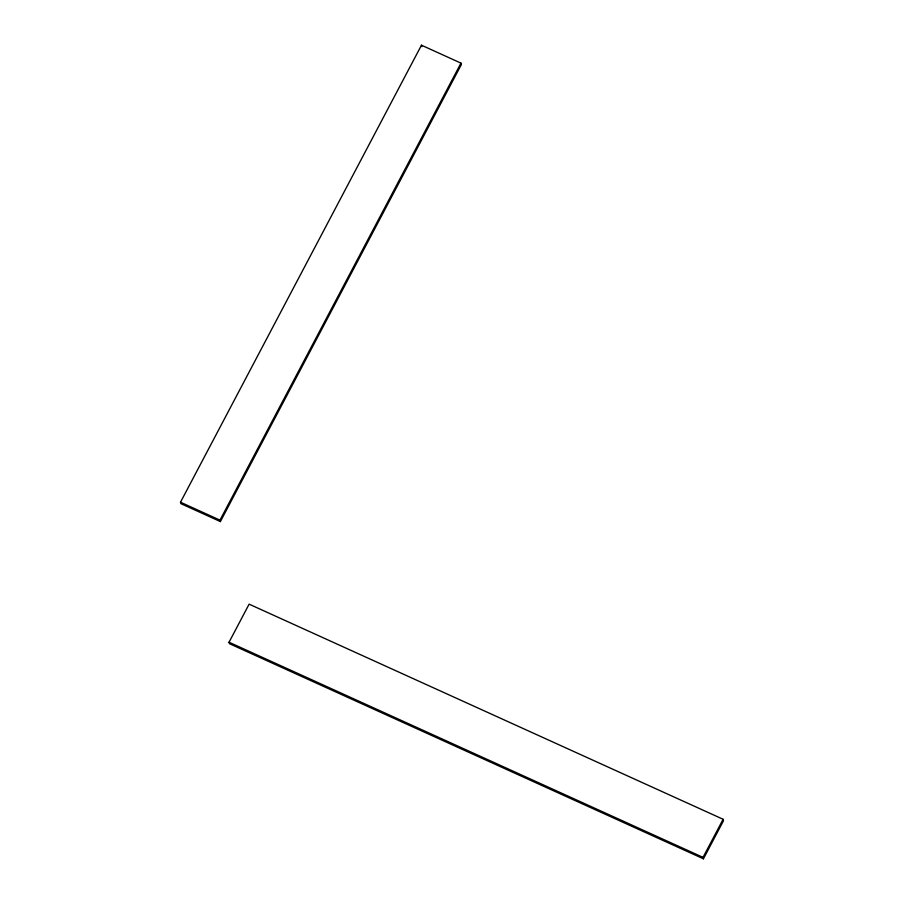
<?xml version="1.0" encoding="UTF-8"?>
<svg xmlns="http://www.w3.org/2000/svg" width="904" height="904" viewBox="0 0 904 904"><rect width="100%" height="100%" fill="white"/><g stroke="black" fill="none" stroke-linecap="round" stroke-linejoin="round"><path stroke-width="1.36" d="M180.495 502.217L421.467 45.2L460.961 63.122L461.356 64.568L220.384 521.574L180.89 503.652L180.495 502.217L219.988 520.139L220.384 521.574M219.988 520.139L460.961 63.122M229.04 642.236L249.12 604.154L723.11 819.273L723.505 820.719L703.425 858.8L229.435 643.682L229.04 642.236L703.029 857.365L703.425 858.8M703.029 857.365L723.11 819.273M421.467 45.2L421.863 46.635"/></g></svg>
